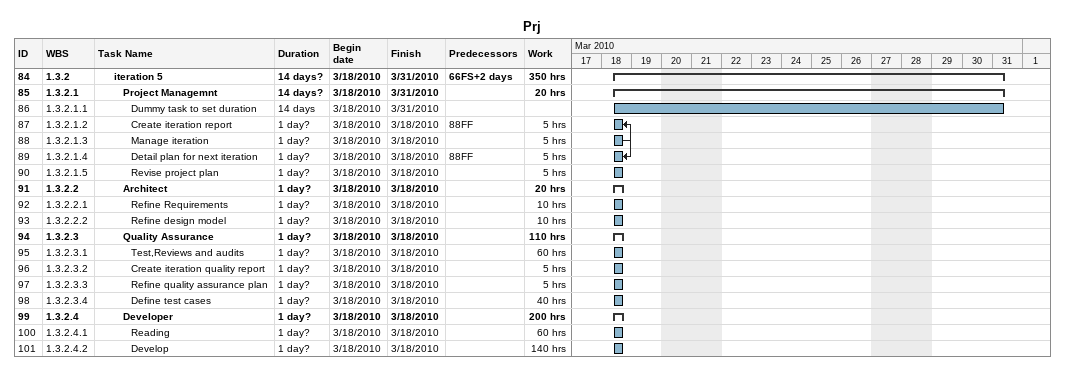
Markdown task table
Prj

| ID | WBS | Task | Duration | Start | Finish | Predecessors | Work (h) |
|---|---|---|---|---|---|---|---|
| 84 | 1.3.2 | **iteration 5** | 14d? | 2010-03-18 | 2010-03-31 | 66FS+2d | 350 |
| 85 | 1.3.2.1 | **Project Managemnt** | 14d? | 2010-03-18 | 2010-03-31 |  | 20 |
| 86 | 1.3.2.1.1 | Dummy task to set duration | 14d | 2010-03-18 | 2010-03-31 |  |  |
| 87 | 1.3.2.1.2 | Create iteration report | 1d? | 2010-03-18 | 2010-03-18 | 88FF | 5 |
| 88 | 1.3.2.1.3 | Manage iteration | 1d? | 2010-03-18 | 2010-03-18 |  | 5 |
| 89 | 1.3.2.1.4 | Detail plan for next iteration | 1d? | 2010-03-18 | 2010-03-18 | 88FF | 5 |
| 90 | 1.3.2.1.5 | Revise project plan | 1d? | 2010-03-18 | 2010-03-18 |  | 5 |
| 91 | 1.3.2.2 | **Architect** | 1d? | 2010-03-18 | 2010-03-18 |  | 20 |
| 92 | 1.3.2.2.1 | Refine Requirements | 1d? | 2010-03-18 | 2010-03-18 |  | 10 |
| 93 | 1.3.2.2.2 | Refine design model | 1d? | 2010-03-18 | 2010-03-18 |  | 10 |
| 94 | 1.3.2.3 | **Quality Assurance** | 1d? | 2010-03-18 | 2010-03-18 |  | 110 |
| 95 | 1.3.2.3.1 | Test,Reviews and audits | 1d? | 2010-03-18 | 2010-03-18 |  | 60 |
| 96 | 1.3.2.3.2 | Create iteration quality report | 1d? | 2010-03-18 | 2010-03-18 |  | 5 |
| 97 | 1.3.2.3.3 | Refine quality assurance plan | 1d? | 2010-03-18 | 2010-03-18 |  | 5 |
| 98 | 1.3.2.3.4 | Define test cases | 1d? | 2010-03-18 | 2010-03-18 |  | 40 |
| 99 | 1.3.2.4 | **Developer** | 1d? | 2010-03-18 | 2010-03-18 |  | 200 |
| 100 | 1.3.2.4.1 | Reading | 1d? | 2010-03-18 | 2010-03-18 |  | 60 |
| 101 | 1.3.2.4.2 | Develop | 1d? | 2010-03-18 | 2010-03-18 |  | 140 |
